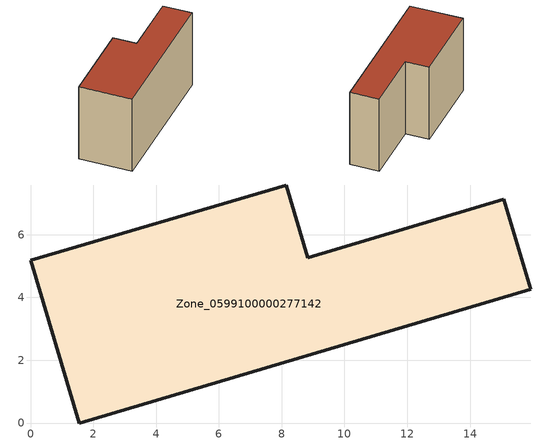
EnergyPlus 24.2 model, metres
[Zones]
Zone_0599100000277142
 floor ground (C_G): 1.55,0 0,5.18 8.14,7.58 8.83,5.27 15.08,7.13 15.94,4.26 z0
 wall outside (C_F): 1.55,0 15.94,4.26 15.08,7.13 8.83,5.27 8.14,7.58 0,5.18 1.55,0 z0:8.33
 roof outside (C_R): 0,5.18 1.55,0 15.94,4.26 15.08,7.13 8.83,5.27 8.14,7.58 z8.33
[BUILDING]
Pand.0599100000277142: North Axis=0; Terrain=City; Loads Convergence Tolerance Value=0.04; Temperature Convergence Tolerance Value=0.4; Solar Distribution=FullExterior; Maximum Number of Warmup Days=25; Minimum Number of Warmup Days=1
[Site:Location]
Rotterdam.The.Hague.AP_ZH_NLD Design_Conditions: Latitude=51.96; Longitude=4.45; Time Zone=1; Elevation=-4.5
[SITE:GROUNDTEMPERATURE:BUILDINGSURFACE]
18, 18, 18, 18, 18, 18, 18, 18, 18, 18, 18, 18
[MATERIAL] Thermal Absorptance=0.9; Solar Absorptance=0.7; Visible Absorptance=0.7
Name | Roughness | Thickness | Conductivity | Density | Specific Heat
G.TI.1975-1991 | MediumSmooth | 0.15 | 0.288461 | 540 | 1210
F.TI.1975-1991 | Rough | 0.3 | 0.230769 | 1920 | 840
R.TI.1975-1991 | MediumRough | 0.2 | 0.153846 | 1500 | 1000
[CONSTRUCTION]
C_G: G.TI.1975-1991
C_F: F.TI.1975-1991
C_R: R.TI.1975-1991
[ZONE]
Zone_0599100000277142: Type=1; Multiplier=1; Ceiling Height=Autocalculate; Volume=Autocalculate; Floor Area=autocalculate; Part of Total Floor Area=Yes
[ZONEINFILTRATION:DESIGNFLOWRATE]
Infil_Zone_0599100000277142: Zone or ZoneList or Space or SpaceList=Zone_0599100000277142; Schedule=AlwaysOn; Design Flow Rate Calculation Method=Flow/Area; Flow Rate per Floor Area=0.003; Constant Term Coefficient=1; Temperature Term Coefficient=0; Velocity Term Coefficient=0; Velocity Squared Term Coefficient=0
[HVACTEMPLATE:ZONE:IDEALLOADSAIRSYSTEM]
Zone_0599100000277142: Maximum Heating Supply Air Temperature=50; Minimum Cooling Supply Air Temperature=13; Maximum Heating Supply Air Humidity Ratio=0.0156; Minimum Cooling Supply Air Humidity Ratio=0.0077; Heating Limit=NoLimit; Cooling Limit=NoLimit; Dehumidification Control Type=ConstantSensibleHeatRatio; Cooling Sensible Heat Ratio=0.7; Dehumidification Setpoint=60; Humidification Control Type=None; Humidification Setpoint=30; Outdoor Air Method=None; Outdoor Air Flow Rate per Person=0.00944; Outdoor Air Flow Rate per Zone Floor Area=0; Outdoor Air Flow Rate per Zone=0; Demand Controlled Ventilation Type=None; Outdoor Air Economizer Type=NoEconomizer; Heat Recovery Type=None; Sensible Heat Recovery Effectiveness=0.7; Latent Heat Recovery Effectiveness=0.65
[ZONECONTROL:THERMOSTAT]
ThermostatControl_Zone_0599100000277142: Zone or ZoneList=Zone_0599100000277142; Control Type Schedule=DualSetpointControlType; Control 1=Thermostat_Zone_0599100000277142; Temperature Difference Between Cutout And Setpoint=0
[THERMOSTATSETPOINT:DUALSETPOINT]
Thermostat_Zone_0599100000277142: Heating Setpoint Temperature Schedule=HeatingSetpoint_Zone_0599100000277142; Cooling Setpoint Temperature Schedule=CoolingSetpoint_Zone_0599100000277142
[SCHEDULE:COMPACT]
HeatingSetpoint_Zone_0599100000277142: Through: 12/31, For: AllDays, Until: 24:00, 21
CoolingSetpoint_Zone_0599100000277142: Through: 12/31, For: AllDays, Until: 24:00, 24
DualSetpointControlType: Through: 12/31, For: AllDays, Until: 24:00, 4
AlwaysOn: Through: 12/31, For: AllDays, Until: 24:00, 1
